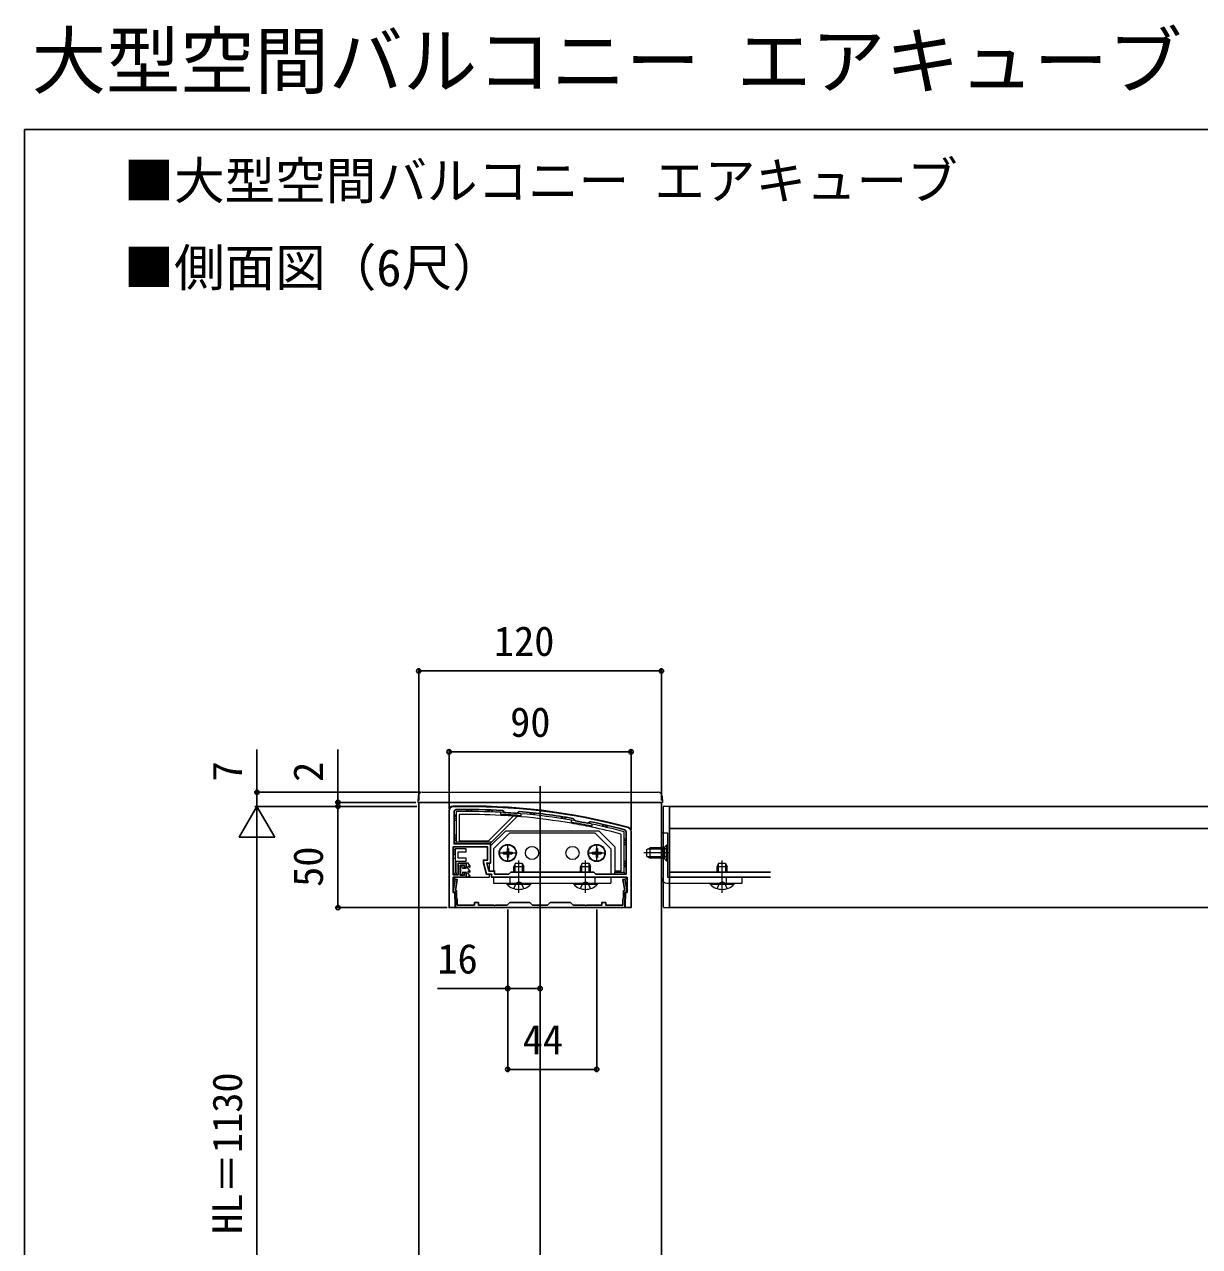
# Model space of a CAD drawing. Units: millimetres, scale not verified. Extents: x -875 to 875, y -1304 to 1298.
# Drawn here: x -875 to -294, y 694 to 1298 of the extents above; entities that cross this region are included whole.
import ezdxf
from ezdxf.enums import TextEntityAlignment as Align

# ---------------------------------------------------------------- set-up
doc = ezdxf.new("R2010")
doc.units = ezdxf.units.MM
doc.header["$LTSCALE"] = 8
for name, color, linetype in [('0-1_USER1', 3, 'Continuous'), ('0-2_YKK_11', 7, 'Continuous'), ('0-3_YKK_12', 2, 'Continuous'), ('0-5_YKK_D', 6, 'Continuous'), ('0-6_YKK_ZWAK', 7, 'Continuous')]:
    doc.layers.add(name, color=color, linetype=linetype)
doc.layers.add('0-4_YKK_13', color=4, linetype='Continuous', lineweight=18)
doc.styles.add('ＭＳ ゴシック', font='')
doc.styles.get('ＭＳ ゴシック').set_extended_font_data('MS Gothic')

msp = doc.modelspace()

# ---------------------------------------------------------------- linework, layer by layer
at = {"layer": '0-2_YKK_11'}
for points in [[(-664.999, 909.146), (-664.999, 861.253), (-661.999, 861.253), (-661.999, 868.753), (-662.999, 868.753), (-662.999, 876.253), (-656.499, 876.253), (-656.499, 878.503), (-657.499, 878.503), (-657.499, 877.253), (-659.499, 877.253), (-659.499, 882.253), (-657.499, 882.253), (-657.499, 881.003), (-656.499, 881.003), (-656.499, 883.253), (-660.499, 883.253), (-660.499, 877.453), (-662.999, 877.453), (-662.999, 891.253), (-645.999, 891.253), (-645.999, 884.753), (-647.999, 884.753), (-647.999, 883.351), (-646.499, 877.753), (-643.999, 877.753), (-643.999, 876.253), (-630.958, 876.253), (-630.774, 876.373), (-630.225, 876.373), (-630.041, 876.253)], [(-662.499, 908.682), (-662.499, 892.753), (-644.499, 892.753), (-644.499, 883.253), (-646.42, 883.253), (-645.348, 879.253), (-642.499, 879.253), (-642.499, 877.753), (-635.499, 877.753), (-634.499, 878.753)], [(-637.386, 908.231), (-637.58, 908.319), (-638.481, 909.219), (-638.676, 909.306)], [(-630.286, 908.728), (-630.504, 908.659), (-631.405, 907.902), (-631.622, 907.833)], [(-602.407, 904.067), (-602.566, 904.151), (-603.666, 905.251), (-603.827, 905.334)], [(-595.08, 903.677), (-595.29, 903.643), (-596.401, 903.001), (-596.61, 902.967)], [(-634.499, 878.753), (-593.499, 878.753), (-592.499, 877.753), (-577.499, 877.753), (-577.499, 898.749)], [(-630.041, 876.253), (-576.999, 876.253), (-576.999, 868.753), (-577.999, 868.753), (-577.999, 861.253), (-574.999, 861.253), (-574.999, 898.864)], [(-578.149, 861.253), (-661.849, 861.253), (-661.849, 865.253), (-662.199, 865.603), (-662.199, 868.909), (-663.043, 869.134), (-661.948, 875.34), (-660.964, 875.166), (-661.916, 869.764), (-661.299, 869.599), (-661.299, 865.976), (-660.949, 865.626), (-660.949, 862.453), (-652.499, 862.453), (-652.499, 863.753), (-650.499, 863.753), (-650.499, 862.453), (-642.958, 862.453), (-642.774, 862.333), (-642.225, 862.333), (-642.041, 862.453), (-636.299, 862.453), (-634.999, 863.753), (-624.999, 863.753), (-623.699, 862.453), (-616.299, 862.453), (-614.999, 863.753), (-604.999, 863.753), (-603.699, 862.453), (-597.958, 862.453), (-597.774, 862.333), (-597.225, 862.333), (-597.041, 862.453), (-589.499, 862.453), (-589.499, 863.753), (-587.499, 863.753), (-587.499, 862.453), (-579.049, 862.453), (-579.049, 865.626), (-578.699, 865.976)], [(-578.699, 865.976), (-578.699, 869.599), (-578.083, 869.764), (-579.035, 875.166), (-578.05, 875.34), (-576.956, 869.134), (-577.799, 868.909), (-577.799, 865.603), (-578.149, 865.253), (-578.149, 861.253)]]:
    msp.add_lwpolyline(points, dxfattribs=at)
for centre, radius, start, end in [((-662.999, 909.146), 2, 91.53833, 179.99998), ((-654.999, 611.253), 300, 74.82636, 91.53834), ((-661.499, 908.682), 1, 91.25194, 180), ((-654.999, 611.254), 298.499, 86.86527, 91.25195), ((-654.999, 611.255), 297.499, 85.49303, 86.60578), ((-654.999, 611.254), 298.5, 80.12884, 85.25091), ((-654.998, 611.259), 297.494, 78.6813, 79.81765), ((-654.999, 611.255), 298.498, 75.09939, 78.41997), ((-576.999, 898.864), 2, 359.99999, 74.82639), ((-578.499, 898.749), 1, 0, 75.09941)]:
    msp.add_arc(centre, radius, start, end, dxfattribs=at)
at = {"layer": '0-3_YKK_12'}
for p, q in [((-619.999, 921.253), (-619.999, 191.253)), ((-679.999, 191.253), (-679.999, 913.253)), ((-679.999, 913.253), (-559.999, 913.253)), ((-559.999, 585.253), (-559.999, 913.253)), ((-73.999, 911.253), (-555.999, 911.253)), ((-555.999, 911.08), (-555.999, 861.253)), ((-73.999, 900.39), (-555.999, 900.39)), ((-555.999, 878.753), (-505.999, 878.753)), ((-555.999, 876.253), (-505.999, 876.253)), ((-73.999, 861.253), (-555.999, 861.253))]:
    msp.add_line(p, q, dxfattribs=at)
at = {"layer": '0-4_YKK_13'}
for p, q in [((-680.337, 916.358), (-680.499, 913.253)), ((-679.501, 913.253), (-680.499, 913.253)), ((-679.501, 913.253), (-560.498, 913.253)), ((-678.34, 918.253), (-561.659, 918.253)), ((-559.499, 913.253), (-560.498, 913.253)), ((-559.662, 916.358), (-559.499, 913.253)), ((-665.199, 909.149), (-665.199, 861.553)), ((-661.499, 907.003), (-662.499, 907.003)), ((-661.499, 906.253), (-662.099, 906.253)), ((-661.499, 908.682), (-661.499, 893.753)), ((-659.999, 907.211), (-659.999, 894.253)), ((-656.249, 909.75), (-656.249, 908.75)), ((-655.499, 909.353), (-655.499, 908.753)), ((-654.499, 909.353), (-654.499, 908.753)), ((-653.749, 908.75), (-653.749, 909.75)), ((-645.831, 909.612), (-645.866, 908.613)), ((-645.535, 894.253), (-633.329, 906.459)), ((-643.368, 908.526), (-643.333, 909.525)), ((-639.499, 907.348), (-639.499, 908.349)), ((-639.499, 907.348), (-639.499, 906.847)), ((-629.499, 907.658), (-629.499, 906.655)), ((-629.499, 906.153), (-629.499, 906.655)), ((-625.041, 908.246), (-625.146, 907.251)), ((-622.659, 906.99), (-622.555, 907.985)), ((-609.539, 906.271), (-609.695, 905.283)), ((-558.999, 861.553), (-558.999, 911.153)), ((-558.699, 911.453), (-555.999, 911.453)), ((-555.999, 861.553), (-555.999, 911.453)), ((-662.499, 904.503), (-661.499, 904.503)), ((-661.499, 905.253), (-662.099, 905.253)), ((-607.226, 904.892), (-607.07, 905.88)), ((-604.499, 903.421), (-604.499, 904.436)), ((-604.499, 903.421), (-604.499, 902.913)), ((-594.499, 902.536), (-594.499, 901.515)), ((-594.499, 901.004), (-594.499, 901.515)), ((-589.07, 902.381), (-589.295, 901.407)), ((-586.859, 900.844), (-586.634, 901.819)), ((-661.499, 897.003), (-662.499, 897.003)), ((-662.499, 894.503), (-661.499, 894.503)), ((-662.099, 896.253), (-661.499, 896.253)), ((-661.499, 895.253), (-662.099, 895.253)), ((-659.999, 894.253), (-645.535, 894.253)), ((-644.499, 891.753), (-636.999, 899.253)), ((-634.999, 898.253), (-642.999, 890.253)), ((-634.999, 898.253), (-592.999, 898.253)), ((-592.999, 898.253), (-584.999, 890.253)), ((-578.499, 878.753), (-578.499, 898.749)), ((-577.499, 895.003), (-578.499, 895.003)), ((-577.899, 894.253), (-578.499, 894.253)), ((-574.799, 861.553), (-574.799, 898.866)), ((-559.999, 898.253), (-559.999, 876.253)), ((-558.999, 898.253), (-559.999, 898.253)), ((-558.999, 898.253), (-556.999, 898.253)), ((-556.999, 898.253), (-556.999, 876.253)), ((-661.999, 890.003), (-662.999, 890.003)), ((-662.599, 889.253), (-661.999, 889.253)), ((-662.599, 888.253), (-661.999, 888.253)), ((-661.999, 890.253), (-661.999, 885.753)), ((-660.499, 888.753), (-656.499, 888.753)), ((-660.499, 885.753), (-660.499, 888.753)), ((-643.914, 893.753), (-644.914, 892.753)), ((-642.999, 890.253), (-642.999, 879.253)), ((-640.399, 888.253), (-631.599, 888.253)), ((-638.249, 888.603), (-638.249, 887.903)), ((-638.249, 888.603), (-636.849, 888.603)), ((-636.349, 890.503), (-635.649, 890.503)), ((-636.349, 890.503), (-636.349, 889.103)), ((-635.999, 883.853), (-635.999, 892.653)), ((-635.649, 890.503), (-635.649, 889.103)), ((-635.149, 888.603), (-633.749, 888.603)), ((-633.749, 888.603), (-633.749, 887.903)), ((-596.399, 888.253), (-587.599, 888.253)), ((-594.249, 888.603), (-594.249, 887.903)), ((-594.249, 888.603), (-592.849, 888.603)), ((-592.349, 890.503), (-591.649, 890.503)), ((-592.349, 890.503), (-592.349, 889.103)), ((-591.999, 883.853), (-591.999, 892.653)), ((-591.649, 890.503), (-591.649, 889.103)), ((-591.149, 888.603), (-589.749, 888.603)), ((-589.749, 888.603), (-589.749, 887.903)), ((-584.999, 890.253), (-584.999, 877.753)), ((-582.999, 891.253), (-582.999, 879.253)), ((-577.899, 893.253), (-578.499, 893.253)), ((-578.499, 892.503), (-577.499, 892.503)), ((-555.786, 888.253), (-568.668, 888.253)), ((-567.249, 889.953), (-565.549, 890.753)), ((-567.249, 886.553), (-567.249, 889.953)), ((-558.749, 890.099), (-566.94, 890.099)), ((-558.749, 890.753), (-565.549, 890.753)), ((-558.499, 891.003), (-559.999, 891.003)), ((-556.999, 890.253), (-559.999, 890.253)), ((-558.499, 891.003), (-556.999, 892.503)), ((-558.499, 891.003), (-558.499, 885.503)), ((-662.999, 887.503), (-661.999, 887.503)), ((-661.999, 885.753), (-661.999, 878.453)), ((-661.499, 884.253), (-656.499, 884.253)), ((-661.499, 878.453), (-661.499, 884.253)), ((-656.499, 882.953), (-656.499, 880.953)), ((-655.78, 883.253), (-656.199, 883.253)), ((-654.554, 881.725), (-655.534, 883.125)), ((-644.999, 879.253), (-644.999, 883.253)), ((-638.249, 887.903), (-636.849, 887.903)), ((-636.349, 887.403), (-636.349, 886.003)), ((-636.349, 886.003), (-635.649, 886.003)), ((-635.649, 887.403), (-635.649, 886.003)), ((-635.149, 887.903), (-633.749, 887.903)), ((-632.199, 883.253), (-632.999, 881.553)), ((-632.345, 878.753), (-632.345, 882.943)), ((-632.199, 883.253), (-628.799, 883.253)), ((-630.499, 868.545), (-630.499, 884.579)), ((-628.799, 883.253), (-627.999, 881.553)), ((-628.654, 878.753), (-628.654, 882.943)), ((-599.199, 883.253), (-599.999, 881.553)), ((-599.345, 878.753), (-599.345, 882.943)), ((-599.199, 883.253), (-595.799, 883.253)), ((-597.499, 868.545), (-597.499, 884.579)), ((-595.799, 883.253), (-594.999, 881.553)), ((-595.654, 878.753), (-595.654, 882.943)), ((-594.249, 887.903), (-592.849, 887.903)), ((-592.349, 887.403), (-592.349, 886.003)), ((-592.349, 886.003), (-591.649, 886.003)), ((-591.649, 887.403), (-591.649, 886.003)), ((-591.149, 887.903), (-589.749, 887.903)), ((-577.499, 884.003), (-578.499, 884.003)), ((-578.499, 883.253), (-577.899, 883.253)), ((-577.899, 882.253), (-578.499, 882.253)), ((-567.249, 886.553), (-565.549, 885.753)), ((-558.749, 886.407), (-566.94, 886.407)), ((-558.499, 885.503), (-559.999, 885.503)), ((-557.249, 884.253), (-558.749, 885.753)), ((-558.499, 885.503), (-556.999, 884.003)), ((-531.699, 883.253), (-532.499, 881.553)), ((-531.845, 878.753), (-531.845, 882.943)), ((-531.699, 883.253), (-528.299, 883.253)), ((-529.999, 868.545), (-529.999, 884.579)), ((-528.299, 883.253), (-527.499, 881.553)), ((-528.154, 878.753), (-528.154, 882.943)), ((-662.999, 877.453), (-661.999, 878.453)), ((-661.499, 877.453), (-662.999, 877.453)), ((-661.999, 878.453), (-661.499, 878.453)), ((-661.499, 878.453), (-661.499, 877.453)), ((-661.499, 876.253), (-644.999, 876.253)), ((-659.499, 881.128), (-659.499, 881.653)), ((-659.499, 878.378), (-659.499, 877.853)), ((-659.199, 881.953), (-658.799, 881.953)), ((-659.199, 877.553), (-658.799, 877.553)), ((-658.499, 880.953), (-658.499, 881.653)), ((-658.499, 878.553), (-658.499, 877.853)), ((-658.299, 880.753), (-656.699, 880.753)), ((-658.299, 878.753), (-656.699, 878.753)), ((-656.499, 876.553), (-656.499, 878.553)), ((-656.199, 876.253), (-655.899, 876.253)), ((-655.699, 880.861), (-655.699, 881.433)), ((-654.554, 879.225), (-655.699, 880.861)), ((-655.699, 878.933), (-655.699, 878.361)), ((-654.554, 876.725), (-655.699, 878.361)), ((-655.699, 876.433), (-655.699, 876.453)), ((-654.972, 881.307), (-655.385, 881.597)), ((-654.972, 878.807), (-655.385, 879.097)), ((-654.972, 876.307), (-655.385, 876.597)), ((-644.999, 876.253), (-644.999, 877.753)), ((-584.999, 876.253), (-642.999, 876.253)), ((-642.999, 876.253), (-642.999, 873.253)), ((-634.999, 876.253), (-634.999, 873.253)), ((-627.999, 878.753), (-627.999, 881.553)), ((-594.999, 878.753), (-594.999, 881.553)), ((-592.999, 876.253), (-592.999, 873.253)), ((-584.999, 876.253), (-584.999, 873.253)), ((-582.999, 878.753), (-578.499, 878.753)), ((-582.999, 876.253), (-578.499, 876.253)), ((-578.499, 881.503), (-577.499, 881.503)), ((-578.499, 878.753), (-578.499, 877.753)), ((-556.999, 876.253), (-519.999, 876.253)), ((-527.999, 876.253), (-527.999, 873.253)), ((-527.499, 878.753), (-527.499, 881.553)), ((-662.999, 869.053), (-662.999, 874.753)), ((-642.999, 873.253), (-584.999, 873.253)), ((-636.399, 872.744), (-636.399, 873.253)), ((-636.399, 873.253), (-624.599, 873.253)), ((-603.399, 872.744), (-603.399, 873.253)), ((-603.399, 873.253), (-591.599, 873.253)), ((-576.999, 874.753), (-576.999, 869.053)), ((-535.899, 872.744), (-535.899, 873.253)), ((-535.899, 873.253), (-524.099, 873.253)), ((-662.299, 868.753), (-662.699, 868.753)), ((-577.299, 868.753), (-577.699, 868.753)), ((-558.699, 861.253), (-555.999, 861.253)), ((-555.999, 861.253), (-555.999, 861.553))]:
    msp.add_line(p, q, dxfattribs=at)
for points in [[(-661.499, 893.753), (-643.914, 893.753), (-631.359, 906.308)], [(-645.117, 908.589), (-645.111, 908.739), (-645.106, 908.889), (-645.101, 909.039), (-645.096, 909.189)], [(-644.096, 909.154), (-644.101, 909.004), (-644.107, 908.854), (-644.112, 908.704), (-644.117, 908.554)], [(-624.4, 907.175), (-624.384, 907.324), (-624.368, 907.474), (-624.352, 907.623), (-624.337, 907.772)], [(-623.342, 907.668), (-623.358, 907.519), (-623.374, 907.369), (-623.389, 907.22), (-623.405, 907.071)], [(-608.954, 905.168), (-608.931, 905.316), (-608.907, 905.465), (-608.884, 905.613), (-608.86, 905.761)], [(-607.873, 905.605), (-607.896, 905.457), (-607.919, 905.308), (-607.943, 905.16), (-607.966, 905.012)], [(-588.564, 901.24), (-588.53, 901.387), (-588.496, 901.533), (-588.463, 901.679), (-588.429, 901.825)], [(-587.454, 901.6), (-587.466, 901.551), (-587.497, 901.417), (-587.528, 901.283), (-587.589, 901.015)], [(-636.999, 899.253), (-590.999, 899.253), (-582.999, 891.253)], [(-579.999, 897.594), (-579.999, 879.253), (-582.999, 879.253), (-582.999, 878.753)], [(-656.499, 888.753), (-656.499, 890.253), (-661.999, 890.253)], [(-644.914, 892.753), (-661.499, 892.753), (-661.499, 893.753)], [(-558.749, 885.753), (-565.549, 885.753), (-565.549, 890.753)], [(-557.249, 890.503), (-559.515, 889.398), (-560.124, 888.253)], [(-557.249, 886.003), (-559.515, 887.108), (-560.124, 888.253)], [(-557.249, 884.253), (-557.249, 892.253), (-558.749, 890.753), (-558.749, 885.753)], [(-662.999, 877.453), (-662.999, 885.753), (-661.999, 885.753)], [(-656.499, 884.253), (-656.499, 885.753), (-660.499, 885.753)], [(-632.999, 878.753), (-632.999, 881.553), (-627.999, 881.553)], [(-599.999, 878.753), (-599.999, 881.553), (-594.999, 881.553)], [(-578.499, 877.753), (-582.999, 877.753), (-582.999, 878.753)], [(-556.999, 873.253), (-519.999, 873.253), (-519.999, 876.253)], [(-532.499, 878.753), (-532.499, 881.553), (-527.499, 881.553)], [(-636.399, 872.744), (-624.599, 872.744), (-624.599, 873.253)], [(-632.999, 870.642), (-631.644, 873.42), (-630.499, 874.029)], [(-627.999, 870.642), (-629.354, 873.42), (-630.499, 874.029)], [(-603.399, 872.744), (-591.599, 872.744), (-591.599, 873.253)], [(-599.999, 870.642), (-598.644, 873.42), (-597.499, 874.029)], [(-594.999, 870.642), (-596.354, 873.42), (-597.499, 874.029)], [(-535.899, 872.744), (-524.099, 872.744), (-524.099, 873.253)], [(-532.499, 870.642), (-531.144, 873.42), (-529.999, 874.029)], [(-527.499, 870.642), (-528.854, 873.42), (-529.999, 874.029)], [(-664.9, 861.253), (-661.999, 861.253), (-661.999, 868.453)], [(-577.999, 868.453), (-577.999, 861.253), (-575.099, 861.253)]]:
    msp.add_lwpolyline(points, dxfattribs=at)
for centre, radius in [((-635.999, 888.253), 4.25), ((-635.999, 888.253), 4), ((-623.999, 888.253), 3.25), ((-603.999, 888.253), 3.25), ((-591.999, 888.253), 4.25), ((-591.999, 888.253), 4)]:
    msp.add_circle(centre, radius, dxfattribs=at)
for centre, radius, start, end in [((-678.34, 916.253), 2, 90, 177), ((-561.659, 916.253), 2, 3, 90), ((-663.003, 909.149), 2.196, 91.51871, 180.02018), ((-654.999, 611.253), 300.2, 74.82593, 91.53889), ((-662.099, 905.753), 0.5, 90, 143.13012), ((-654.999, 611.253), 297.5, 87.01349, 91.25194), ((-654.999, 611.253), 296, 86.99834, 90.96788), ((-654.999, 909.353), 0.5, 126.89864, 180), ((-654.999, 909.353), 0.5, 0, 53.10136), ((-644.596, 909.172), 0.5, 124.89877, 178.00009), ((-644.596, 909.172), 0.5, 358.00002, 51.10123), ((-654.999, 611.253), 297.5, 85.0829, 87.01349), ((-654.999, 611.253), 296.5, 85.06627, 87.00341), ((-654.999, 611.253), 296, 85.05792, 86.99834), ((-654.999, 611.253), 297.5, 80.22684, 85.0829), ((-623.84, 907.72), 0.5, 120.89871, 174.00002), ((-623.84, 907.72), 0.5, 354, 47.10129), ((-558.699, 911.153), 0.3, 90, 180), ((-662.099, 905.753), 0.5, 216.86988, 270), ((-654.999, 611.253), 296, 80.17682, 85.05792), ((-608.366, 905.683), 0.5, 117.89873, 171.00018), ((-608.366, 905.683), 0.5, 351.00001, 44.10127), ((-654.999, 611.253), 297.5, 78.26641, 80.22684), ((-654.999, 611.253), 296.5, 78.22627, 80.19355), ((-654.999, 611.253), 296, 78.2061, 80.17682), ((-654.999, 611.253), 297.5, 75.0994, 78.26641), ((-654.999, 611.253), 296, 75.32248, 78.2061), ((-587.942, 901.713), 0.5, 113.89894, 167), ((-587.942, 901.713), 0.5, 346.99999, 40.10106), ((-576.996, 898.867), 2.196, 359.98742, 74.8387), ((-662.099, 895.753), 0.5, 90, 143.13012), ((-662.099, 895.753), 0.5, 216.86988, 270), ((-577.899, 893.753), 0.5, 36.86991, 90), ((-662.599, 888.753), 0.5, 90, 143.13012), ((-662.599, 888.753), 0.5, 216.86988, 270), ((-636.849, 889.103), 0.5, 270, 0), ((-635.149, 889.103), 0.5, 180, 270), ((-592.849, 889.103), 0.5, 270, 0), ((-591.149, 889.103), 0.5, 180, 270), ((-577.899, 893.753), 0.5, 270, 323.13009), ((-656.199, 882.953), 0.3, 89.99956, 180), ((-655.78, 882.953), 0.3, 34.99956, 89.99956), ((-636.849, 887.403), 0.5, 0, 90), ((-635.149, 887.403), 0.5, 90, 180), ((-592.849, 887.403), 0.5, 0, 90), ((-591.149, 887.403), 0.5, 90, 180), ((-577.899, 882.753), 0.5, 36.86991, 90), ((-577.899, 882.753), 0.5, 270, 323.13009), ((-661.499, 874.753), 1.5, 90, 180), ((-659.199, 881.653), 0.3, 89.99956, 180), ((-662.499, 879.753), 3.3, 335.37958, 24.61953), ((-659.199, 877.853), 0.3, 180, 269.99956), ((-658.799, 881.653), 0.3, 0, 89.99956), ((-658.799, 877.853), 0.3, 269.99956, 0), ((-658.299, 880.953), 0.2, 180, 269.99956), ((-658.299, 878.553), 0.2, 89.99956, 180), ((-656.699, 880.953), 0.2, 269.99956, 0), ((-656.699, 878.553), 0.2, 0, 89.99956), ((-656.199, 876.553), 0.3, 180, 269.99956), ((-655.899, 876.453), 0.2, 269.99956, 0), ((-655.499, 881.433), 0.2, 54.99956, 180), ((-655.499, 878.933), 0.2, 54.99956, 180), ((-655.499, 876.433), 0.2, 54.99956, 180), ((-654.799, 881.553), 0.3, 234.99956, 34.99956), ((-654.799, 879.053), 0.3, 234.99956, 34.99956), ((-654.799, 876.553), 0.3, 234.99956, 34.99956), ((-578.499, 874.753), 1.5, 0, 90), ((-556.999, 876.253), 3, 180, 270), ((-630.499, 878.485), 8.232, 224.2189, 315.7811), ((-597.499, 878.485), 8.232, 224.2189, 315.7811), ((-529.999, 878.485), 8.232, 224.2189, 315.7811), ((-662.699, 869.053), 0.3, 180, 270), ((-662.299, 868.453), 0.3, 0, 90), ((-577.699, 868.453), 0.3, 90, 180), ((-577.299, 869.053), 0.3, 270, 0), ((-558.699, 861.553), 0.3, 180, 270)]:
    msp.add_arc(centre, radius, start, end, dxfattribs=at)
for centre, major_axis, start_param, end_param in [((-664.899, 861.554), (-0.213, -0.213), 5.4991567, 7.0672139), ((-575.1, 861.554), (-0.213, 0.213), 2.357564, 3.9256213)]:
    msp.add_ellipse(centre, major_axis=major_axis, ratio=0.997265, start_param=start_param, end_param=end_param, dxfattribs=at)
at = {"layer": '0-5_YKK_D'}
for p, q in [((-680, 914.253), (-680, 979.253)), ((-559.999, 914.253), (-559.999, 979.253)), ((-559.999, 978.253), (-680, 978.253)), ((-720, 913.253), (-720, 939.444)), ((-664.999, 910.146), (-664.999, 939.253)), ((-574.999, 938.253), (-664.999, 938.253)), ((-574.999, 899.864), (-574.999, 939.253)), ((-679.34, 918.253), (-761, 918.253)), ((-681.499, 913.253), (-721, 913.253)), ((-720, 911.253), (-720, 913.253)), ((-760, 911.253), (-768.75, 896.098)), ((-680.999, 911.253), (-761, 911.253)), ((-680.999, 911.253), (-761, 911.253)), ((-760, 911.253), (-751.25, 896.098)), ((-760, 911.253), (-760, 880.942)), ((-680.999, 911.253), (-721, 911.253)), ((-680.999, 911.253), (-721, 911.253)), ((-720, 911.253), (-720, 906.953)), ((-720, 911.253), (-720, 861.253)), ((-768.75, 896.098), (-751.25, 896.098)), ((-760, 628.753), (-760, 893.753)), ((-665.9, 861.253), (-721, 861.253)), ((-635.999, 860.253), (-635.999, 820.253)), ((-635.999, 860.253), (-635.999, 780.253)), ((-591.999, 860.253), (-591.999, 780.253)), ((-635.999, 781.253), (-591.999, 781.253))]:
    msp.add_line(p, q, dxfattribs=at)
for points in [[(-760, 911.253), (-760, 918.253), (-760, 939.349)], [(-619.999, 821.253), (-635.999, 821.253), (-670.731, 821.253)]]:
    msp.add_lwpolyline(points, dxfattribs=at)
for centre in [(-680, 978.253), (-559.999, 978.253), (-664.999, 938.253), (-574.999, 938.253), (-760, 918.253), (-720, 913.253), (-720, 911.253), (-720, 911.253), (-720, 861.253), (-635.999, 821.253), (-619.999, 821.253), (-635.999, 781.253), (-591.999, 781.253)]:
    msp.add_circle(centre, 1.075, dxfattribs=at)
at = {"layer": '0-6_YKK_ZWAK'}
for q in [(-875, -1304.1), (875, 1245.9)]:
    msp.add_line((-875, 1245.9), q, dxfattribs=at)

# ---------------------------------------------------------------- texts
at = {"layer": '0-1_USER1', "style": 'ＭＳ ゴシック'}
for s, height, p in [('大型空間バルコニー エアキューブ', 26.91, (-871.336, 1258.279)), ('■大型空間バルコニー エアキューブ', 18.33, (-826, 1205.9)), ('■側面図（6尺）', 18.33, (-826, 1162.949))]:
    msp.add_text(s, height=height, dxfattribs=at).set_placement(p, align=Align.BOTTOM_LEFT)
at = {"layer": '0-5_YKK_D', "style": 'ＭＳ ゴシック'}
for s, p in [('120', (-642.841, 981.253)), ('90', (-634.829, 941.253)), ('16', (-670.799, 824.253)), ('44', (-628.602, 784.253))]:
    msp.add_text(s, height=14.66, dxfattribs=at).set_placement(p, align=Align.BOTTOM_LEFT)
for s, p in [('7', (-763, 923.621)), ('2', (-723, 923.376)), ('50', (-723, 871.48)), ('HL＝1130', (-763, 699.946))]:
    msp.add_text(s, height=14.66, rotation=90, dxfattribs=at).set_placement(p, align=Align.BOTTOM_LEFT)

doc.saveas('drawing.dxf')
